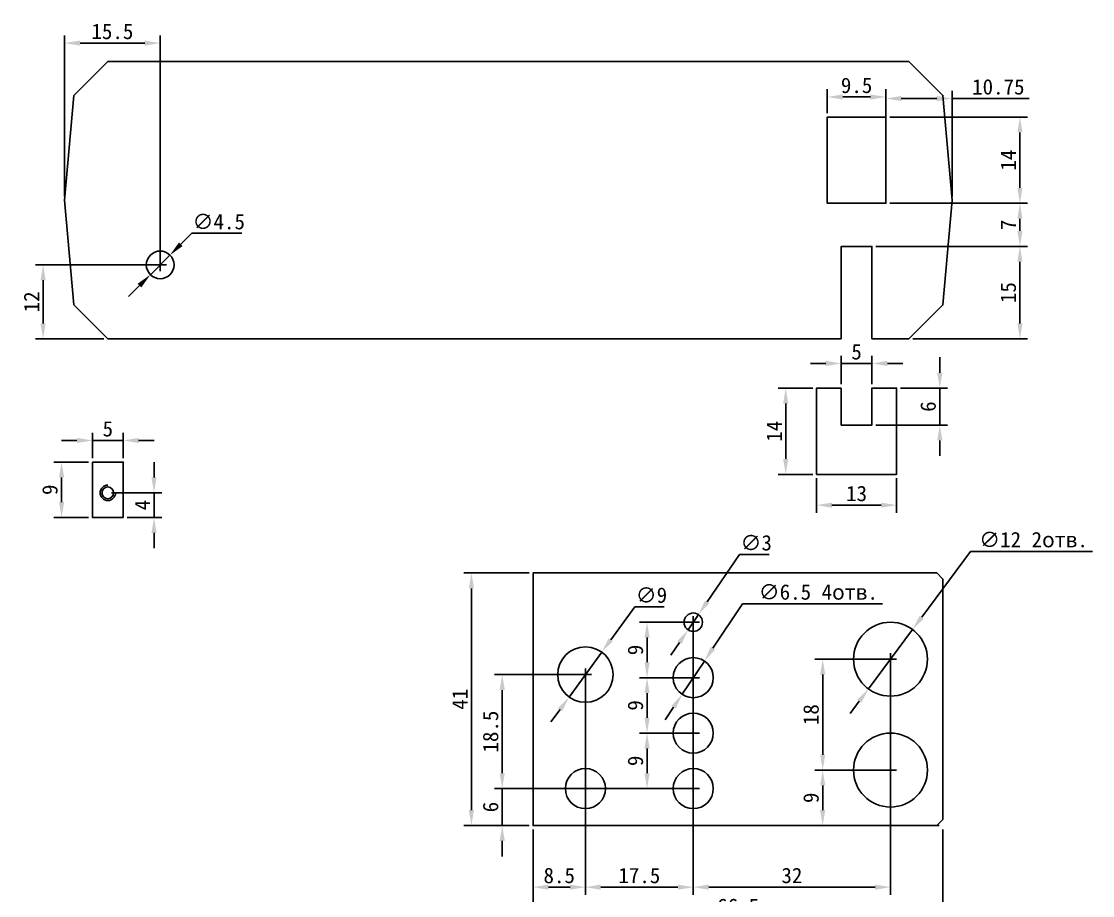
# Model space of a CAD drawing. Extents: x 10 to 186, y 39 to 284.
# Drawn here: x 12 to 185.8, y 142.1 to 284 of the extents above; entities that cross this region are included whole.
import ezdxf

# ---------------------------------------------------------------- set-up
doc = ezdxf.new("R2010")
doc.units = 0
doc.header["$LTSCALE"] = 0.2
doc.layers.get('0').update_dxf_attribs({"linetype": 'CONTINUOUS'})
doc.layers.get('DEFPOINTS').update_dxf_attribs({"linetype": 'CONTINUOUS'})
doc.layers.add('DIM', color=1, linetype='CONTINUOUS')
doc.layers.add('Pan2', color=9, linetype='CONTINUOUS')
doc.dimstyles.get("Standard").update_dxf_attribs({"dimscale": 0, "dimtxt": 2.5, "dimasz": 2.5, "dimexe": 1.25, "dimexo": 0.625, "dimtad": 1, "dimtih": 1, "dimdec": 1, "dimdsep": 46, "dimtxsty": 'Standard', "dimcen": 1, "dimadec": 0, "dimazin": 0, "dimtfac": 1, "dimtdec": 0, "dimtmove": 0, "dimatfit": 3, "dimfxl": 0, "dimtolj": 1, "dimtzin": 0, "dimarcsym": 0})

# ---------------------------------------------------------------- blocks, each defined once
blk = doc.blocks.new('*D42')
at = {"layer": 'DEFPOINTS', "color": 0}
for p in [(136, 224.5), (141, 224.5), (141, 210.5)]:
    blk.add_point(p, dxfattribs=at)
at = {"layer": 'DIM', "color": 0, "lineweight": -2}
for p, q in [((140.38, 224.5), (134.75, 224.5)), ((136, 213), (136, 222)), ((140.38, 210.5), (134.75, 210.5))]:
    blk.add_line(p, q, dxfattribs=at)
at = {"layer": 'DIM', "color": 0}
for points in [[(135.58, 222), (136.42, 222), (136, 224.5)], [(135.58, 213), (136.42, 213), (136, 210.5)]]:
    blk.add_solid(points, dxfattribs=at)
at = {"layer": 'DIM', "color": 0, "insert": (134.12, 217.5), "char_height": 2.5, "attachment_point": 5, "rotation": 90}
blk.add_mtext('\\A1;14', dxfattribs=at)
blk = doc.blocks.new('*D43')
at = {"layer": 'DEFPOINTS', "color": 0}
for p in [(141, 210.5), (154, 210.5), (154, 205.5)]:
    blk.add_point(p, dxfattribs=at)
at = {"layer": 'DIM', "color": 0, "lineweight": -2}
for p, q in [((141, 209.88), (141, 204.25)), ((154, 209.88), (154, 204.25)), ((143.5, 205.5), (151.5, 205.5))]:
    blk.add_line(p, q, dxfattribs=at)
at = {"layer": 'DIM', "color": 0}
for points in [[(143.5, 205.92), (143.5, 205.08), (141, 205.5)], [(151.5, 205.92), (151.5, 205.08), (154, 205.5)]]:
    blk.add_solid(points, dxfattribs=at)
at = {"layer": 'DIM', "color": 0, "insert": (147.5, 207.38), "char_height": 2.5, "attachment_point": 5}
blk.add_mtext('\\A1;13', dxfattribs=at)
blk = doc.blocks.new('*D44')
at = {"layer": 'DEFPOINTS', "color": 0}
for p in [(154, 224.5), (161, 224.5), (150, 218.5)]:
    blk.add_point(p, dxfattribs=at)
at = {"layer": 'DIM', "color": 0, "lineweight": -2}
for p, q in [((161, 227), (161, 229.5)), ((154.62, 224.5), (162.25, 224.5)), ((161, 218.5), (161, 224.5)), ((150.62, 218.5), (162.25, 218.5)), ((161, 216), (161, 213.5))]:
    blk.add_line(p, q, dxfattribs=at)
at = {"layer": 'DIM', "color": 0}
for points in [[(160.58, 227), (161.42, 227), (161, 224.5)], [(160.58, 216), (161.42, 216), (161, 218.5)]]:
    blk.add_solid(points, dxfattribs=at)
at = {"layer": 'DIM', "color": 0, "insert": (159.12, 221.5), "char_height": 2.5, "attachment_point": 5, "rotation": 90}
blk.add_mtext('\\A1;6', dxfattribs=at)
blk = doc.blocks.new('*D45')
at = {"layer": 'DEFPOINTS', "color": 0}
for p in [(150, 228.5), (145, 224.5), (150, 224.5)]:
    blk.add_point(p, dxfattribs=at)
at = {"layer": 'DIM', "color": 0, "lineweight": -2}
for p, q in [((145, 225.12), (145, 229.75)), ((150, 225.12), (150, 229.75)), ((142.5, 228.5), (140, 228.5)), ((145, 228.5), (150, 228.5)), ((152.5, 228.5), (155, 228.5))]:
    blk.add_line(p, q, dxfattribs=at)
at = {"layer": 'DIM', "color": 0}
for points in [[(142.5, 228.92), (142.5, 228.08), (145, 228.5)], [(152.5, 228.92), (152.5, 228.08), (150, 228.5)]]:
    blk.add_solid(points, dxfattribs=at)
at = {"layer": 'DIM', "color": 0, "insert": (147.5, 230.38), "char_height": 2.5, "attachment_point": 5}
blk.add_mtext('\\A1;5', dxfattribs=at)
blk = doc.blocks.new('*D46')
at = {"layer": 'DEFPOINTS', "color": 0}
for p in [(152.25, 271.5), (152.25, 254.5), (163, 255)]:
    blk.add_point(p, dxfattribs=at)
at = {"layer": 'DIM', "color": 0, "lineweight": -2}
for p, q in [((152.25, 255.12), (152.25, 272.75)), ((154.75, 271.5), (160.5, 271.5)), ((163, 255.62), (163, 272.75)), ((163, 271.5), (175.5, 271.5))]:
    blk.add_line(p, q, dxfattribs=at)
at = {"layer": 'DIM', "color": 0}
for points in [[(154.75, 271.92), (154.75, 271.08), (152.25, 271.5)], [(160.5, 271.92), (160.5, 271.08), (163, 271.5)]]:
    blk.add_solid(points, dxfattribs=at)
at = {"layer": 'DIM', "color": 0, "insert": (170.5, 273.38), "char_height": 2.5, "attachment_point": 5}
blk.add_mtext('\\A1;10.75', dxfattribs=at)
blk = doc.blocks.new('*D47')
at = {"layer": 'DEFPOINTS', "color": 0}
for p in [(142.75, 271.75), (142.75, 268.5), (152.25, 254.5)]:
    blk.add_point(p, dxfattribs=at)
at = {"layer": 'DIM', "color": 0, "lineweight": -2}
for p, q in [((142.75, 269.12), (142.75, 273)), ((152.25, 255.12), (152.25, 273)), ((149.75, 271.75), (145.25, 271.75))]:
    blk.add_line(p, q, dxfattribs=at)
at = {"layer": 'DIM', "color": 0}
for points in [[(145.25, 272.17), (145.25, 271.33), (142.75, 271.75)], [(149.75, 272.17), (149.75, 271.33), (152.25, 271.75)]]:
    blk.add_solid(points, dxfattribs=at)
at = {"layer": 'DIM', "color": 0, "insert": (147.5, 273.62), "char_height": 2.5, "attachment_point": 5}
blk.add_mtext('\\A1;9.5', dxfattribs=at)
blk = doc.blocks.new('*D48')
at = {"layer": 'DEFPOINTS', "color": 0}
for p in [(150, 247.5), (174, 247.5), (156, 232.5)]:
    blk.add_point(p, dxfattribs=at)
at = {"layer": 'DIM', "color": 0, "lineweight": -2}
for p, q in [((150.62, 247.5), (175.25, 247.5)), ((174, 235), (174, 245)), ((156.62, 232.5), (175.25, 232.5))]:
    blk.add_line(p, q, dxfattribs=at)
at = {"layer": 'DIM', "color": 0}
for points in [[(173.58, 245), (174.42, 245), (174, 247.5)], [(173.58, 235), (174.42, 235), (174, 232.5)]]:
    blk.add_solid(points, dxfattribs=at)
at = {"layer": 'DIM', "color": 0, "insert": (172.12, 240), "char_height": 2.5, "attachment_point": 5, "rotation": 90}
blk.add_mtext('\\A1;15', dxfattribs=at)
blk = doc.blocks.new('*D49')
at = {"layer": 'DEFPOINTS', "color": 0}
for p in [(152.25, 254.5), (174, 254.5), (150, 247.5)]:
    blk.add_point(p, dxfattribs=at)
at = {"layer": 'DIM', "color": 0, "lineweight": -2}
for p, q in [((152.88, 254.5), (175.25, 254.5)), ((174, 250), (174, 252)), ((150.62, 247.5), (175.25, 247.5))]:
    blk.add_line(p, q, dxfattribs=at)
at = {"layer": 'DIM', "color": 0}
for points in [[(173.58, 252), (174.42, 252), (174, 254.5)], [(173.58, 250), (174.42, 250), (174, 247.5)]]:
    blk.add_solid(points, dxfattribs=at)
at = {"layer": 'DIM', "color": 0, "insert": (172.12, 251), "char_height": 2.5, "attachment_point": 5, "rotation": 90}
blk.add_mtext('\\A1;7', dxfattribs=at)
blk = doc.blocks.new('*D50')
at = {"layer": 'DEFPOINTS', "color": 0}
for p in [(152.25, 268.5), (174, 268.5), (152.25, 254.5)]:
    blk.add_point(p, dxfattribs=at)
at = {"layer": 'DIM', "color": 0, "lineweight": -2}
for p, q in [((152.88, 268.5), (175.25, 268.5)), ((174, 257), (174, 266)), ((152.88, 254.5), (175.25, 254.5))]:
    blk.add_line(p, q, dxfattribs=at)
at = {"layer": 'DIM', "color": 0}
for points in [[(173.58, 266), (174.42, 266), (174, 268.5)], [(173.58, 257), (174.42, 257), (174, 254.5)]]:
    blk.add_solid(points, dxfattribs=at)
at = {"layer": 'DIM', "color": 0, "insert": (172.12, 261.5), "char_height": 2.5, "attachment_point": 5, "rotation": 90}
blk.add_mtext('\\A1;14', dxfattribs=at)
blk = doc.blocks.new('*D51')
at = {"layer": 'DEFPOINTS', "color": 0}
for p in [(34.5, 280.5), (19, 255), (34.5, 244.5)]:
    blk.add_point(p, dxfattribs=at)
at = {"layer": 'DIM', "color": 0, "lineweight": -2}
for p, q in [((19, 255.62), (19, 281.75)), ((34.5, 245.12), (34.5, 281.75)), ((21.5, 280.5), (32, 280.5))]:
    blk.add_line(p, q, dxfattribs=at)
at = {"layer": 'DIM', "color": 0}
for points in [[(21.5, 280.92), (21.5, 280.08), (19, 280.5)], [(32, 280.92), (32, 280.08), (34.5, 280.5)]]:
    blk.add_solid(points, dxfattribs=at)
at = {"layer": 'DIM', "color": 0, "insert": (26.75, 282.38), "char_height": 2.5, "attachment_point": 5}
blk.add_mtext('\\A1;15.5', dxfattribs=at)
blk = doc.blocks.new('*D52')
at = {"layer": 'DEFPOINTS', "color": 0}
for p in [(34.5, 244.5), (15.5, 232.5), (26, 232.5)]:
    blk.add_point(p, dxfattribs=at)
at = {"layer": 'DIM', "color": 0, "lineweight": -2}
for p, q in [((33.88, 244.5), (14.25, 244.5)), ((15.5, 242), (15.5, 235)), ((25.38, 232.5), (14.25, 232.5))]:
    blk.add_line(p, q, dxfattribs=at)
at = {"layer": 'DIM', "color": 0}
for points in [[(15.08, 242), (15.92, 242), (15.5, 244.5)], [(15.08, 235), (15.92, 235), (15.5, 232.5)]]:
    blk.add_solid(points, dxfattribs=at)
at = {"layer": 'DIM', "color": 0, "insert": (13.62, 238.5), "char_height": 2.5, "attachment_point": 5, "rotation": 90}
blk.add_mtext('\\A1;12', dxfattribs=at)
blk = doc.blocks.new('*D53')
at = {"layer": 'DEFPOINTS', "color": 0}
for p in [(36.09, 246.09), (32.91, 242.91)]:
    blk.add_point(p, dxfattribs=at)
at = {"layer": 'DIM', "color": 0, "lineweight": -2}
for p, q in [((39.63, 249.63), (37.86, 247.86)), ((47.75, 249.63), (39.63, 249.63)), ((32.91, 242.91), (36.09, 246.09)), ((31.14, 241.14), (29.37, 239.37))]:
    blk.add_line(p, q, dxfattribs=at)
at = {"layer": 'DIM', "color": 0}
for points in [[(37.56, 248.15), (38.15, 247.56), (36.09, 246.09)], [(30.85, 241.44), (31.44, 240.85), (32.91, 242.91)]]:
    blk.add_solid(points, dxfattribs=at)
at = {"layer": 'DIM', "color": 0, "insert": (44, 251.5), "char_height": 2.5, "attachment_point": 5}
blk.add_mtext('\\A1;∅4.5', dxfattribs=at)
blk = doc.blocks.new('*D58')
at = {"layer": 'DEFPOINTS', "color": 0}
for p in [(103.5, 178), (95, 153.5), (103.5, 143.5)]:
    blk.add_point(p, dxfattribs=at)
at = {"layer": 'DIM', "color": 0, "lineweight": -2}
for p, q in [((103.5, 177.38), (103.5, 142.25)), ((95, 152.88), (95, 142.25)), ((97.5, 143.5), (101, 143.5))]:
    blk.add_line(p, q, dxfattribs=at)
at = {"layer": 'DIM', "color": 0}
for points in [[(97.5, 143.92), (97.5, 143.08), (95, 143.5)], [(101, 143.92), (101, 143.08), (103.5, 143.5)]]:
    blk.add_solid(points, dxfattribs=at)
at = {"layer": 'DIM', "color": 0, "insert": (99.25, 145.38), "char_height": 2.5, "attachment_point": 5}
blk.add_mtext('\\A1;8.5', dxfattribs=at)
blk = doc.blocks.new('*D59')
at = {"layer": 'DEFPOINTS', "color": 0}
for p in [(103.5, 178), (121, 177.5), (121, 143.5)]:
    blk.add_point(p, dxfattribs=at)
at = {"layer": 'DIM', "color": 0, "lineweight": -2}
for p, q in [((103.5, 177.38), (103.5, 142.25)), ((121, 176.88), (121, 142.25)), ((106, 143.5), (118.5, 143.5))]:
    blk.add_line(p, q, dxfattribs=at)
at = {"layer": 'DIM', "color": 0}
for points in [[(106, 143.92), (106, 143.08), (103.5, 143.5)], [(118.5, 143.92), (118.5, 143.08), (121, 143.5)]]:
    blk.add_solid(points, dxfattribs=at)
at = {"layer": 'DIM', "color": 0, "insert": (112.25, 145.38), "char_height": 2.5, "attachment_point": 5}
blk.add_mtext('\\A1;17.5', dxfattribs=at)
blk = doc.blocks.new('*D60')
at = {"layer": 'DEFPOINTS', "color": 0}
for p in [(121, 186.5), (153, 180.5), (153, 143.5)]:
    blk.add_point(p, dxfattribs=at)
at = {"layer": 'DIM', "color": 0, "lineweight": -2}
for p, q in [((121, 185.88), (121, 142.25)), ((153, 179.88), (153, 142.25)), ((123.5, 143.5), (150.5, 143.5))]:
    blk.add_line(p, q, dxfattribs=at)
at = {"layer": 'DIM', "color": 0}
for points in [[(123.5, 143.92), (123.5, 143.08), (121, 143.5)], [(150.5, 143.92), (150.5, 143.08), (153, 143.5)]]:
    blk.add_solid(points, dxfattribs=at)
at = {"layer": 'DIM', "color": 0, "insert": (137, 145.38), "char_height": 2.5, "attachment_point": 5}
blk.add_mtext('\\A1;32', dxfattribs=at)
blk = doc.blocks.new('*D61')
at = {"layer": 'DEFPOINTS', "color": 0}
for p in [(95, 153.5), (161.5, 153.5), (161.5, 138.5)]:
    blk.add_point(p, dxfattribs=at)
at = {"layer": 'DIM', "color": 0, "lineweight": -2}
for p, q in [((95, 152.88), (95, 137.25)), ((161.5, 152.88), (161.5, 137.25)), ((97.5, 138.5), (159, 138.5))]:
    blk.add_line(p, q, dxfattribs=at)
at = {"layer": 'DIM', "color": 0}
for points in [[(97.5, 138.92), (97.5, 138.08), (95, 138.5)], [(159, 138.92), (159, 138.08), (161.5, 138.5)]]:
    blk.add_solid(points, dxfattribs=at)
at = {"layer": 'DIM', "color": 0, "insert": (128.25, 140.38), "char_height": 2.5, "attachment_point": 5}
blk.add_mtext('\\A1;66.5', dxfattribs=at)
blk = doc.blocks.new('*D62')
at = {"layer": 'DEFPOINTS', "color": 0}
for p in [(90, 159.5), (121, 159.5), (95, 153.5)]:
    blk.add_point(p, dxfattribs=at)
at = {"layer": 'DIM', "color": 0, "lineweight": -2}
for p, q in [((90, 162), (90, 164.5)), ((120.38, 159.5), (88.75, 159.5)), ((90, 153.5), (90, 159.5)), ((94.38, 153.5), (88.75, 153.5)), ((90, 151), (90, 148.5))]:
    blk.add_line(p, q, dxfattribs=at)
at = {"layer": 'DIM', "color": 0}
for points in [[(89.58, 162), (90.42, 162), (90, 159.5)], [(89.58, 151), (90.42, 151), (90, 153.5)]]:
    blk.add_solid(points, dxfattribs=at)
at = {"layer": 'DIM', "color": 0, "insert": (88.12, 156.5), "char_height": 2.5, "attachment_point": 5, "rotation": 90}
blk.add_mtext('\\A1;6', dxfattribs=at)
blk = doc.blocks.new('*D63')
at = {"layer": 'DEFPOINTS', "color": 0}
for p in [(113.5, 168.5), (121, 168.5), (121, 159.5)]:
    blk.add_point(p, dxfattribs=at)
at = {"layer": 'DIM', "color": 0, "lineweight": -2}
for p, q in [((120.38, 168.5), (112.25, 168.5)), ((113.5, 162), (113.5, 166)), ((120.38, 159.5), (112.25, 159.5))]:
    blk.add_line(p, q, dxfattribs=at)
at = {"layer": 'DIM', "color": 0}
for points in [[(113.08, 166), (113.92, 166), (113.5, 168.5)], [(113.08, 162), (113.92, 162), (113.5, 159.5)]]:
    blk.add_solid(points, dxfattribs=at)
at = {"layer": 'DIM', "color": 0, "insert": (111.62, 164), "char_height": 2.5, "attachment_point": 5, "rotation": 90}
blk.add_mtext('\\A1;9', dxfattribs=at)
blk = doc.blocks.new('*D64')
at = {"layer": 'DEFPOINTS', "color": 0}
for p in [(113.5, 177.5), (121, 177.5), (121, 168.5)]:
    blk.add_point(p, dxfattribs=at)
at = {"layer": 'DIM', "color": 0, "lineweight": -2}
for p, q in [((120.38, 177.5), (112.25, 177.5)), ((113.5, 171), (113.5, 175)), ((120.38, 168.5), (112.25, 168.5))]:
    blk.add_line(p, q, dxfattribs=at)
at = {"layer": 'DIM', "color": 0}
for points in [[(113.08, 175), (113.92, 175), (113.5, 177.5)], [(113.08, 171), (113.92, 171), (113.5, 168.5)]]:
    blk.add_solid(points, dxfattribs=at)
at = {"layer": 'DIM', "color": 0, "insert": (111.62, 173), "char_height": 2.5, "attachment_point": 5, "rotation": 90}
blk.add_mtext('\\A1;9', dxfattribs=at)
blk = doc.blocks.new('*D65')
at = {"layer": 'DEFPOINTS', "color": 0}
for p in [(156.58, 185.32), (149.42, 175.68)]:
    blk.add_point(p, dxfattribs=at)
at = {"layer": 'DIM', "color": 0, "lineweight": -2}
for p, q in [((166, 198), (158.07, 187.32)), ((185.79, 198), (166, 198)), ((149.42, 175.68), (156.58, 185.32)), ((147.93, 173.68), (146.44, 171.67))]:
    blk.add_line(p, q, dxfattribs=at)
at = {"layer": 'DIM', "color": 0}
for points in [[(157.73, 187.57), (158.4, 187.07), (156.58, 185.32)], [(147.6, 173.93), (148.27, 173.43), (149.42, 175.68)]]:
    blk.add_solid(points, dxfattribs=at)
at = {"layer": 'DIM', "color": 0, "insert": (176.21, 199.89), "char_height": 2.5, "attachment_point": 5}
blk.add_mtext('\\A1;∅12 2{\\fTxt|b0|i0|c204|p2;отв}.', dxfattribs=at)
blk = doc.blocks.new('*D66')
at = {"layer": 'DEFPOINTS', "color": 0}
for p in [(142, 162.5), (153, 162.5), (161.5, 153.5)]:
    blk.add_point(p, dxfattribs=at)
at = {"layer": 'DIM', "color": 0, "lineweight": -2}
for p, q in [((152.38, 162.5), (140.75, 162.5)), ((142, 156), (142, 160)), ((160.88, 153.5), (140.75, 153.5))]:
    blk.add_line(p, q, dxfattribs=at)
at = {"layer": 'DIM', "color": 0}
for points in [[(141.58, 160), (142.42, 160), (142, 162.5)], [(141.58, 156), (142.42, 156), (142, 153.5)]]:
    blk.add_solid(points, dxfattribs=at)
at = {"layer": 'DIM', "color": 0, "insert": (140.12, 158), "char_height": 2.5, "attachment_point": 5, "rotation": 90}
blk.add_mtext('\\A1;9', dxfattribs=at)
blk = doc.blocks.new('*D67')
at = {"layer": 'DEFPOINTS', "color": 0}
for p in [(142, 180.5), (153, 180.5), (153, 162.5)]:
    blk.add_point(p, dxfattribs=at)
at = {"layer": 'DIM', "color": 0, "lineweight": -2}
for p, q in [((152.38, 180.5), (140.75, 180.5)), ((142, 165), (142, 178)), ((152.38, 162.5), (140.75, 162.5))]:
    blk.add_line(p, q, dxfattribs=at)
at = {"layer": 'DIM', "color": 0}
for points in [[(141.58, 178), (142.42, 178), (142, 180.5)], [(141.58, 165), (142.42, 165), (142, 162.5)]]:
    blk.add_solid(points, dxfattribs=at)
at = {"layer": 'DIM', "color": 0, "insert": (140.12, 171.5), "char_height": 2.5, "attachment_point": 5, "rotation": 90}
blk.add_mtext('\\A1;18', dxfattribs=at)
blk = doc.blocks.new('*D68')
at = {"layer": 'DEFPOINTS', "color": 0}
for p in [(85, 194.5), (95, 194.5), (95, 153.5)]:
    blk.add_point(p, dxfattribs=at)
at = {"layer": 'DIM', "color": 0, "lineweight": -2}
for p, q in [((94.38, 194.5), (83.75, 194.5)), ((85, 156), (85, 192)), ((94.38, 153.5), (83.75, 153.5))]:
    blk.add_line(p, q, dxfattribs=at)
at = {"layer": 'DIM', "color": 0}
for points in [[(84.58, 192), (85.42, 192), (85, 194.5)], [(84.58, 156), (85.42, 156), (85, 153.5)]]:
    blk.add_solid(points, dxfattribs=at)
at = {"layer": 'DIM', "color": 0, "insert": (83.12, 174), "char_height": 2.5, "attachment_point": 5, "rotation": 90}
blk.add_mtext('\\A1;41', dxfattribs=at)
blk = doc.blocks.new('*D69')
at = {"layer": 'DEFPOINTS', "color": 0}
for p in [(90, 178), (103.5, 178), (103.5, 159.5)]:
    blk.add_point(p, dxfattribs=at)
at = {"layer": 'DIM', "color": 0, "lineweight": -2}
for p, q in [((102.88, 178), (88.75, 178)), ((90, 162), (90, 175.5)), ((102.88, 159.5), (88.75, 159.5))]:
    blk.add_line(p, q, dxfattribs=at)
at = {"layer": 'DIM', "color": 0}
for points in [[(89.58, 175.5), (90.42, 175.5), (90, 178)], [(89.58, 162), (90.42, 162), (90, 159.5)]]:
    blk.add_solid(points, dxfattribs=at)
at = {"layer": 'DIM', "color": 0, "insert": (88.12, 168.75), "char_height": 2.5, "attachment_point": 5, "rotation": 90}
blk.add_mtext('\\A1;18.5', dxfattribs=at)
blk = doc.blocks.new('*D70')
at = {"layer": 'DEFPOINTS', "color": 0}
for p in [(106.15, 181.64), (100.85, 174.36)]:
    blk.add_point(p, dxfattribs=at)
at = {"layer": 'DIM', "color": 0, "lineweight": -2}
for p, q in [((111.5, 189), (107.62, 183.66)), ((116.29, 189), (111.5, 189)), ((100.85, 174.36), (106.15, 181.64)), ((99.38, 172.34), (97.91, 170.32))]:
    blk.add_line(p, q, dxfattribs=at)
at = {"layer": 'DIM', "color": 0}
for points in [[(107.28, 183.91), (107.95, 183.42), (106.15, 181.64)], [(99.05, 172.58), (99.72, 172.09), (100.85, 174.36)]]:
    blk.add_solid(points, dxfattribs=at)
at = {"layer": 'DIM', "color": 0, "insert": (114.21, 190.88), "char_height": 2.5, "attachment_point": 5}
blk.add_mtext('\\A1;∅9', dxfattribs=at)
blk = doc.blocks.new('*D71')
at = {"layer": 'DEFPOINTS', "color": 0}
for p in [(122.8, 180.2), (119.2, 174.8)]:
    blk.add_point(p, dxfattribs=at)
at = {"layer": 'DIM', "color": 0, "lineweight": -2}
for p, q in [((129, 189.5), (124.19, 182.28)), ((151.71, 189.5), (129, 189.5)), ((119.2, 174.8), (122.8, 180.2)), ((117.81, 172.72), (116.42, 170.64))]:
    blk.add_line(p, q, dxfattribs=at)
at = {"layer": 'DIM', "color": 0}
for points in [[(123.84, 182.52), (124.54, 182.05), (122.8, 180.2)], [(117.46, 172.95), (118.16, 172.48), (119.2, 174.8)]]:
    blk.add_solid(points, dxfattribs=at)
at = {"layer": 'DIM', "color": 0, "insert": (141.29, 191.39), "char_height": 2.5, "attachment_point": 5}
blk.add_mtext('\\A1;∅6.5 4{\\fTxt|b0|i0|c204|p2;отв}.', dxfattribs=at)
blk = doc.blocks.new('*D72')
at = {"layer": 'DEFPOINTS', "color": 0}
for p in [(23.5, 212.5), (18.5, 203.5), (23.5, 203.5)]:
    blk.add_point(p, dxfattribs=at)
at = {"layer": 'DIM', "color": 0, "lineweight": -2}
for p, q in [((22.88, 212.5), (17.25, 212.5)), ((18.5, 210), (18.5, 206)), ((22.88, 203.5), (17.25, 203.5))]:
    blk.add_line(p, q, dxfattribs=at)
at = {"layer": 'DIM', "color": 0}
for points in [[(18.08, 210), (18.92, 210), (18.5, 212.5)], [(18.08, 206), (18.92, 206), (18.5, 203.5)]]:
    blk.add_solid(points, dxfattribs=at)
at = {"layer": 'DIM', "color": 0, "insert": (16.62, 208), "char_height": 2.5, "attachment_point": 5, "rotation": 90}
blk.add_mtext('\\A1;9', dxfattribs=at)
blk = doc.blocks.new('*D73')
at = {"layer": 'DEFPOINTS', "color": 0}
for p in [(28.5, 216), (23.5, 212.5), (28.5, 212.5)]:
    blk.add_point(p, dxfattribs=at)
at = {"layer": 'DIM', "color": 0, "lineweight": -2}
for p, q in [((21, 216), (18.5, 216)), ((23.5, 213.12), (23.5, 217.25)), ((23.5, 216), (28.5, 216)), ((28.5, 213.12), (28.5, 217.25)), ((31, 216), (33.5, 216))]:
    blk.add_line(p, q, dxfattribs=at)
at = {"layer": 'DIM', "color": 0}
for points in [[(21, 216.42), (21, 215.58), (23.5, 216)], [(31, 216.42), (31, 215.58), (28.5, 216)]]:
    blk.add_solid(points, dxfattribs=at)
at = {"layer": 'DIM', "color": 0, "insert": (26, 217.88), "char_height": 2.5, "attachment_point": 5}
blk.add_mtext('\\A1;5', dxfattribs=at)
blk = doc.blocks.new('*D74')
at = {"layer": 'DEFPOINTS', "color": 0}
for p in [(26, 207.5), (28.5, 203.5), (33.5, 203.5)]:
    blk.add_point(p, dxfattribs=at)
at = {"layer": 'DIM', "color": 0, "lineweight": -2}
for p, q in [((33.5, 210), (33.5, 212.5)), ((26.62, 207.5), (34.75, 207.5)), ((33.5, 207.5), (33.5, 203.5)), ((29.12, 203.5), (34.75, 203.5)), ((33.5, 201), (33.5, 198.5))]:
    blk.add_line(p, q, dxfattribs=at)
at = {"layer": 'DIM', "color": 0}
for points in [[(33.08, 210), (33.92, 210), (33.5, 207.5)], [(33.08, 201), (33.92, 201), (33.5, 203.5)]]:
    blk.add_solid(points, dxfattribs=at)
at = {"layer": 'DIM', "color": 0, "insert": (31.62, 205.5), "char_height": 2.5, "attachment_point": 5, "rotation": 90}
blk.add_mtext('\\A1;4', dxfattribs=at)
blk = doc.blocks.new('*D76')
at = {"layer": 'DEFPOINTS', "color": 0}
for p in [(113.5, 186.5), (121, 186.5), (121, 177.5)]:
    blk.add_point(p, dxfattribs=at)
at = {"layer": 'DIM', "color": 0, "lineweight": -2}
for p, q in [((120.38, 186.5), (112.25, 186.5)), ((113.5, 180), (113.5, 184)), ((120.38, 177.5), (112.25, 177.5))]:
    blk.add_line(p, q, dxfattribs=at)
at = {"layer": 'DIM', "color": 0}
for points in [[(113.08, 184), (113.92, 184), (113.5, 186.5)], [(113.08, 180), (113.92, 180), (113.5, 177.5)]]:
    blk.add_solid(points, dxfattribs=at)
at = {"layer": 'DIM', "color": 0, "insert": (111.62, 182), "char_height": 2.5, "attachment_point": 5, "rotation": 90}
blk.add_mtext('\\A1;9', dxfattribs=at)
blk = doc.blocks.new('*D77')
at = {"layer": 'DEFPOINTS', "color": 0}
for p in [(121.85, 187.74), (120.15, 185.26)]:
    blk.add_point(p, dxfattribs=at)
at = {"layer": 'DIM', "color": 0, "lineweight": -2}
for p, q in [((128.5, 197.5), (123.25, 189.8)), ((133.29, 197.5), (128.5, 197.5)), ((120.15, 185.26), (121.85, 187.74)), ((118.75, 183.2), (117.34, 181.13))]:
    blk.add_line(p, q, dxfattribs=at)
at = {"layer": 'DIM', "color": 0}
for points in [[(122.91, 190.04), (123.6, 189.57), (121.85, 187.74)], [(118.4, 183.43), (119.09, 182.96), (120.15, 185.26)]]:
    blk.add_solid(points, dxfattribs=at)
at = {"layer": 'DIM', "color": 0, "insert": (131.21, 199.38), "char_height": 2.5, "attachment_point": 5}
blk.add_mtext('\\A1;∅3', dxfattribs=at)

msp = doc.modelspace()

# ---------------------------------------------------------------- linework, layer by layer
for points in [[(150, 232.5), (156, 232.5), (161.5, 238), (163, 255), (161.5, 272), (156, 277.5), (26, 277.5), (20.5, 272), (19, 255), (20.5, 238), (26, 232.5), (145, 232.5)], [(150, 232.5), (150, 247.5), (145, 247.5), (145, 232.5)]]:
    msp.add_lwpolyline(points)
for points in [[(152.25, 268.5), (142.75, 268.5), (142.75, 254.5), (152.25, 254.5)], [(145, 224.5), (141, 224.5), (141, 210.5), (154, 210.5), (154, 224.5), (150, 224.5), (150, 218.5), (145, 218.5)], [(23.5, 212.5), (28.5, 212.5), (28.5, 203.5), (23.5, 203.5)], [(95, 194.5), (160.5, 194.5), (161.5, 193.5), (161.5, 154.5), (160.5, 153.5), (95, 153.5)]]:
    msp.add_lwpolyline(points, close=True)
for centre, radius in [((34.5, 244.5), 2.25), ((26, 207.5), 0.95), ((153, 180.5), 6), ((103.5, 178), 4.5), ((121, 177.5), 3.25), ((121, 168.5), 3.25), ((153, 162.5), 6), ((103.5, 159.5), 3.25), ((121, 159.5), 3.25)]:
    msp.add_circle(centre, radius)
at = {"color": 5}
msp.add_arc((26, 207.5), 1.25, 90, 0, dxfattribs=at)
at = {"layer": 'DIM'}
for p, q in [((34.5, 243.5), (34.5, 245.5)), ((33.5, 244.5), (35.5, 244.5)), ((120, 186.5), (122, 186.5)), ((121, 185.5), (121, 187.5)), ((153, 179.5), (153, 181.5)), ((152, 180.5), (154, 180.5)), ((102.5, 178), (104.5, 178)), ((103.5, 177), (103.5, 179)), ((120, 177.5), (122, 177.5)), ((121, 176.5), (121, 178.5)), ((121, 167.5), (121, 169.5)), ((120, 168.5), (122, 168.5)), ((153, 161.5), (153, 163.5)), ((153, 161.5), (153, 163.5)), ((152, 162.5), (154, 162.5)), ((152, 162.5), (154, 162.5)), ((103.5, 158.5), (103.5, 160.5)), ((121, 158.5), (121, 160.5)), ((102.5, 159.5), (104.5, 159.5)), ((120, 159.5), (122, 159.5))]:
    msp.add_line(p, q, dxfattribs=at)
at = {"layer": 'Pan2'}
msp.add_circle((121, 186.5), 1.5, dxfattribs=at)

# ---------------------------------------------------------------- dimensions: what is measured, and where the dimension line sits
at = {"layer": 'DIM'}
for base, p1, p2, override, picture, middle in [((34.5, 280.5), (19, 255), (34.5, 244.5), {"dimscale": 1, "dimtih": 0, "dimdec": 2, "dimtdec": 2}, '*D51', (26.75, 282.375)), ((142.75, 271.75), (152.25, 254.5), (142.75, 268.5), {"dimscale": 1, "dimtih": 0, "dimdec": 2, "dimtdec": 2, "dimtmove": 1}, '*D47', (147.5, 273.625)), ((150, 228.5), (145, 224.5), (150, 224.5), {"dimscale": 1, "dimtih": 0}, '*D45', (147.5, 230.375)), ((28.5, 216), (23.5, 212.5), (28.5, 212.5), {"dimscale": 1, "dimtih": 0}, '*D73', (26, 217.875)), ((154, 205.5), (141, 210.5), (154, 210.5), {"dimscale": 1, "dimtih": 0}, '*D43', (147.5, 207.375)), ((153, 143.5), (121, 186.5), (153, 180.5), {"dimscale": 1, "dimtih": 0, "dimdec": 2, "dimtdec": 2, "dimtmove": 1}, '*D60', (137, 145.375)), ((103.5, 143.5), (95, 153.5), (103.5, 178), {"dimscale": 1, "dimtih": 0, "dimdec": 2, "dimtdec": 2}, '*D58', (99.25, 145.375)), ((121, 143.5), (103.5, 178), (121, 177.5), {"dimscale": 1, "dimtih": 0, "dimdec": 2, "dimtdec": 2, "dimtmove": 1}, '*D59', (112.25, 145.375)), ((161.5, 138.5), (95, 153.5), (161.5, 153.5), {"dimscale": 1, "dimtih": 0, "dimdec": 2, "dimtdec": 2}, '*D61', (128.25, 140.375))]:
    dim = msp.add_linear_dim(base=base, p1=p1, p2=p2, dimstyle='Standard', override=override, dxfattribs=at)
    dim.commit()
    dim.dimension.update_dxf_attribs({"geometry": picture, "text_midpoint": middle})
dim = msp.add_linear_dim(base=(152.25, 271.5), p1=(163, 255), p2=(152.25, 254.5), dimstyle='Standard', override={"dimscale": 1, "dimtih": 0, "dimdec": 2, "dimtdec": 2}, dxfattribs=at)
dim.commit()
dim.dimension.update_dxf_attribs({"geometry": '*D46', "text_midpoint": (170.5, 271.5), "dimtype": 160})
for base, p1, p2, override, picture, middle in [((174, 268.5), (152.25, 254.5), (152.25, 268.5), {"dimscale": 1, "dimtih": 0, "dimdec": 2, "dimtdec": 2, "dimtmove": 1}, '*D50', (172.125, 261.5)), ((174, 254.5), (150, 247.5), (152.25, 254.5), {"dimscale": 1, "dimtih": 0, "dimdec": 2, "dimtdec": 2, "dimtmove": 1}, '*D49', (172.125, 251)), ((174, 247.5), (156, 232.5), (150, 247.5), {"dimscale": 1, "dimtih": 0, "dimdec": 2, "dimtdec": 2}, '*D48', (172.125, 240)), ((15.5, 232.5), (34.5, 244.5), (26, 232.5), {"dimscale": 1, "dimtih": 0, "dimdec": 2, "dimtdec": 2}, '*D52', (13.625, 238.5)), ((161, 224.5), (150, 218.5), (154, 224.5), {"dimscale": 1, "dimtih": 0, "dimdec": 2, "dimtdec": 2}, '*D44', (159.125, 221.5)), ((136, 224.5), (141, 210.5), (141, 224.5), {"dimscale": 1, "dimtih": 0}, '*D42', (134.125, 217.5)), ((18.5, 203.5), (23.5, 212.5), (23.5, 203.5), {"dimscale": 1, "dimtih": 0}, '*D72', (16.625, 208)), ((33.5, 203.5), (26, 207.5), (28.5, 203.5), {"dimscale": 1, "dimtih": 0}, '*D74', (31.625, 205.5)), ((85, 194.5), (95, 153.5), (95, 194.5), {"dimscale": 1, "dimtih": 0, "dimdec": 2, "dimtdec": 2}, '*D68', (83.125, 174)), ((113.5, 186.5), (121, 177.5), (121, 186.5), {"dimscale": 1, "dimtih": 0, "dimdec": 2, "dimtdec": 2}, '*D76', (111.625, 182)), ((142, 180.5), (153, 162.5), (153, 180.5), {"dimscale": 1, "dimtih": 0, "dimdec": 2, "dimtdec": 2, "dimtmove": 1}, '*D67', (140.125, 171.5)), ((90, 178), (103.5, 159.5), (103.5, 178), {"dimscale": 1, "dimtih": 0, "dimdec": 2, "dimtdec": 2}, '*D69', (88.125, 168.75)), ((113.5, 177.5), (121, 168.5), (121, 177.5), {"dimscale": 1, "dimtih": 0, "dimdec": 2, "dimtdec": 2, "dimtmove": 1}, '*D64', (111.625, 173)), ((113.5, 168.5), (121, 159.5), (121, 168.5), {"dimscale": 1, "dimtih": 0, "dimdec": 2, "dimtdec": 2}, '*D63', (111.625, 164)), ((90, 159.5), (95, 153.5), (121, 159.5), {"dimscale": 1, "dimtih": 0, "dimdec": 2, "dimtdec": 2}, '*D62', (88.125, 156.5)), ((142, 162.5), (161.5, 153.5), (153, 162.5), {"dimscale": 1, "dimtih": 0, "dimdec": 2, "dimtdec": 2}, '*D66', (140.125, 158))]:
    dim = msp.add_linear_dim(base=base, p1=p1, p2=p2, angle=90, dimstyle='Standard', override=override, dxfattribs=at)
    dim.commit()
    dim.dimension.update_dxf_attribs({"geometry": picture, "text_midpoint": middle})
dim = msp.add_diameter_dim_2p(p1=(32.909, 242.909), p2=(36.091, 246.091), dimstyle='Standard', override={"dimscale": 1, "dimtoh": 1, "dimdec": 2, "dimtdec": 2}, dxfattribs=at)
dim.commit()
dim.dimension.update_dxf_attribs({"geometry": '*D53', "text_midpoint": (44.002, 251.502)})
for p1, p2, text, picture, middle in [((149.422, 175.684), (156.578, 185.316), '<> 2{\\fTxt|b0|i0|c204|p2;отв}.', '*D65', (176.208, 198)), ((119.197, 174.796), (122.803, 180.204), '<> 4{\\fTxt|b0|i0|c204|p2;отв}.', '*D71', (141.292, 189.5))]:
    dim = msp.add_diameter_dim_2p(p1=p1, p2=p2, text=text, dimstyle='Standard', override={"dimscale": 1, "dimtoh": 1, "dimdec": 2, "dimtdec": 2}, dxfattribs=at)
    dim.commit()
    dim.dimension.update_dxf_attribs({"geometry": picture, "text_midpoint": middle, "dimtype": 163})
for p1, p2, picture, middle in [((120.155, 185.261), (121.845, 187.739), '*D77', (131.208, 197.5)), ((100.853, 174.361), (106.147, 181.639), '*D70', (114.208, 189))]:
    dim = msp.add_diameter_dim_2p(p1=p1, p2=p2, dimstyle='Standard', override={"dimscale": 1, "dimtoh": 1, "dimdec": 2, "dimtdec": 2}, dxfattribs=at)
    dim.commit()
    dim.dimension.update_dxf_attribs({"geometry": picture, "text_midpoint": middle, "dimtype": 163})

doc.saveas('drawing.dxf')
